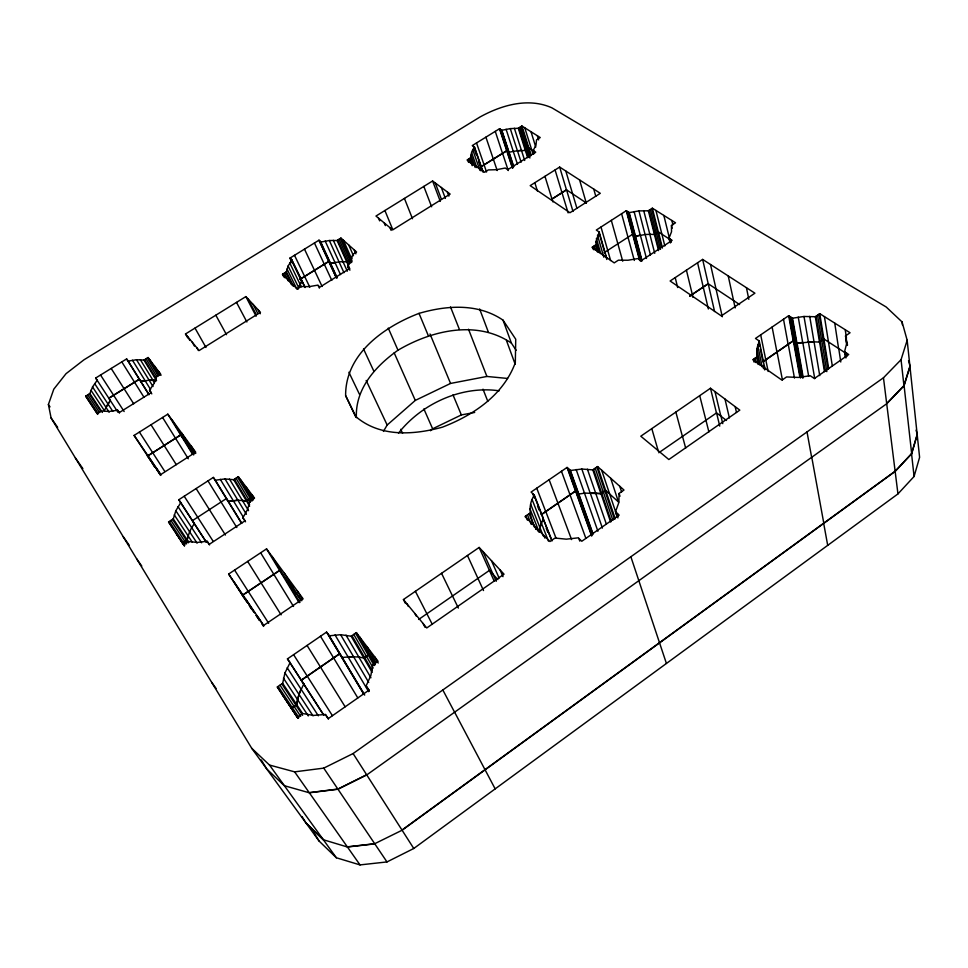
<?xml version="1.0" encoding="UTF-8"?>
<svg xmlns="http://www.w3.org/2000/svg" width="968" height="968" viewBox="0 0 968 968"><rect width="100%" height="100%" fill="white"/><g stroke="black" fill="none" stroke-linecap="round" stroke-linejoin="round"><path stroke-width="1.45" d="M536.405 529.569C530.198 519.017 527.015 506.01 534.336 495.217L531.093 492.071L567.066 467.435L570.406 470.496L592.924 533.574M845.548 335.896L846.601 343.725L844.532 351.82L848.718 354.53L814.378 378.548L810.276 375.753L798.285 377.423L786.573 376.939L781.962 380.134L752.814 359.757L757.339 356.647L756.807 348.867L759.251 341.002L755.476 338.437L788.666 315.701L792.526 318.194L803.997 316.476L815.334 316.73L819.763 313.68L850.061 332.762L845.548 335.896L846.794 344.402M473.146 164.584C469.613 158.982 470.424 152.121 474.538 147.148L472.251 145.587L499.5 128.756L501.847 130.281L513.778 166.678M516.15 350.307L511.394 343.096C476.849 319.585 431.595 330.391 397.993 350.21C375.765 365.989 355.147 388.567 356.381 417.595L345.624 395.622C345.286 354.07 383.897 326.797 419.023 313.378C446.744 305.295 478.095 303.093 503.021 320.142L515.738 339.224L515.315 362.71C503.36 395.113 473.437 415.199 442.412 427.166C413.372 435.104 379.625 437.342 355.413 416.264L345.624 395.622M302.597 713.513L282.668 683.347L284.955 672.917L290.061 662.705L287.448 658.881L326.567 632.092L329.289 635.807L340.615 634.693L351.142 636.218L356.369 632.612L377.992 661.18L372.656 664.895L370.877 675.458L366.061 686.046L369.074 691.14M598.067 251.595L595.913 241.625L599.204 232.03L596.3 230.057L626.26 210.709L629.212 212.621L642.111 260.912M539.212 532.049L539.938 527.536L543.375 518.497L534.336 495.217M293.546 286.383L286.443 271.851L288.125 265.994L291.888 259.993L289.952 258.105L318.956 240.209L320.952 242.036L329.338 240.512L337.082 240.5L340.966 238.092L356.599 252.007L352.654 254.463L351.263 260.356L347.657 266.478L348.867 269.177M188.034 535.764L187.114 539.817L182.48 542.842L183.666 544.633M168.577 521.958L184.428 545.843L168.577 521.958L173.284 518.896L175.837 510.741L180.75 502.61L178.79 499.742L213.347 477.418L215.392 480.213L224.987 478.93L233.712 479.717L238.334 476.716L254.523 498.096L249.817 501.17L247.614 509.41L242.895 517.783L245.533 521.8M914.082 476.474L919.6 457.307L907.161 340.252L902.067 321.933L886.168 306.977L551.917 107.835C528.467 97.308 501.678 105.088 480.237 116.862L83.95 359.818L66.018 373.696L53.797 389.16L48.4 404.527L51.098 417.982L251.728 748.288L266.757 768.967L284.507 785.895L336.356 857.769L360.023 864.908L386.982 861.931L413.772 848.488L897.953 493.91L914.082 476.474L911.541 453.653L917.168 434.414M347.331 846.843L374.701 843.721L402.107 830.217L895.279 471.331L911.687 453.762L917.325 434.523M886.676 403.547L903.943 385.603L909.92 366.206M911.687 453.762L904.1 385.712L910.089 366.315L908.529 360.653M903.943 385.603L901.051 359.697L907.161 340.252M541.245 522.926L539.091 531.928L529.907 508.696M149.544 390.249L151.25 392.584L119.27 412.586L117.636 410.19L109.069 411.497L101.507 410.989L97.223 413.663L85.692 396.154L89.903 393.553L92.541 386.934L97.199 380.255L95.675 378.028L126.614 358.922L128.212 361.1L136.512 359.745L143.942 360.084L148.08 357.531L160.652 374.132L156.453 376.746L154.081 383.413L149.544 390.249L151.794 393.879M297.672 289.081L302.052 281.095M297.745 289.154L301.75 280.805M189.559 531.674L187.187 539.926L182.553 542.951M763.401 368.59L764.43 365.977L763.704 365.468M300.975 689.034L297.394 699.356L296.668 704.535L291.428 708.165L297.914 718.014M617.378 517.396L615.515 511.794L618.842 502.549L619.096 493.45L623.985 490.038L597.619 466.576L592.815 469.879L581.828 469.044L570.406 470.496M104.314 410.529L110.328 400.437M670.001 242.544L668.961 238.309L671.526 231.739L671.465 225.459L675.531 222.797L652.359 208.193L648.366 210.794L638.94 210.903L629.212 212.621M189.631 531.783L191.664 527.584M303.771 684.025L298.93 694.31L296.765 704.68L291.525 708.31M398.501 433.144C421.661 403.68 461.53 385.349 499.185 390.818M383.425 431.401L387.164 425.037L415.296 400.413L450.556 383.437L486.892 376.455L507.571 378.452M534.082 153.355L533.211 150.548L535.994 145.055L536.55 139.852L540.241 137.553L521.946 126.022L518.303 128.284L510.281 128.611L501.847 130.281M105.851 407.189L110.388 400.522L108.803 398.187L139.259 379.238L140.917 381.513L145.103 380.654M482.088 169.049L480.951 170.852L481.737 168.795M191.737 527.693L194.326 523.579L192.366 520.699L226.331 498.593L228.448 501.497L237.922 500.274M911.541 453.653L895.122 471.222L401.998 830.06M904.1 385.712L886.845 403.656L366.751 774.92L337.977 789.235L309.337 792.792L284.411 785.726L269.491 765.047L251.728 748.288M269.491 765.047L294.635 771.859L323.748 768.12L353.09 753.552L883.469 377.774L901.051 359.697M430.47 430.736L432.635 428.8L461.361 414.933L474.695 412.441M418.672 619.447L489.421 570.394M658.772 452.758L716.562 412.9L719.756 426.114M363.774 657.998L368.905 654.441L375.572 663.286M581.828 469.044L590.032 492.676L600.862 493.583L605.581 490.304L597.619 466.576M369.014 654.574L363.883 658.131L358.717 656.885M584.43 493.075L600.995 493.692L605.714 490.425L615.224 518.788M808.292 341.644L819.606 342.079L823.974 339.054M366.061 686.046L369.038 690.111L328.249 718.643L325.393 714.469L313.559 715.425L302.742 713.537L297.285 717.336L277.32 687.026L282.668 683.347M529.907 513.173L524.995 516.561L549.981 541.523L554.991 538.051L566.316 539.176L578.259 537.833L581.792 541.257L619.145 515.133L615.515 511.794M541.269 514.565L575.476 490.97L567.066 467.435M762.615 361.863L793.191 340.76L788.666 315.701M301.266 680.347L339.623 653.884M541.39 514.686L575.597 491.079L591.678 536.091M763.776 361.258L793.337 340.857L799.955 377.568M403.426 599.543L479.148 547.44L504.038 574.193L426.755 627.966L403.426 599.543L405.483 603.463M710.488 388.241L640.792 436.205L668.84 459.522L739.818 410.129L710.488 388.241L716.417 412.791L726.496 420.463M243.863 597.45L242.363 595.247L279.558 570.37L301.75 600.753M689.76 296.002L708.153 283.697L739.6 304.545M242.448 595.368L279.643 570.491M689.881 296.087L708.274 283.781M228.642 574.036L266.539 548.88L303.081 598.756L263.683 625.413L228.642 574.036L242.363 595.247M702.635 259.412L670.11 280.998L721.317 315.895L754.907 293.183L702.635 259.412L714.59 311.527M252.757 500.359L251.014 498.048L246.477 501.013L237.838 500.166L228.375 501.4M654.356 234.462L658.3 231.884L669.783 239.314L670.485 242.181M251.099 498.157L246.55 501.121L242.29 500.335M604.177 252.648L632.624 234.268M596.07 244.71L591.992 247.348L614.22 262.885L618.358 260.186L628.026 260.235L638.142 258.541L641.252 260.658L672.143 240.379L668.961 238.309M586.354 202.977L566.449 189.788L551.966 198.997L544.96 176.333M147.547 456.097L180.713 435.019M134.104 435.418L167.815 414.159L195.693 452.201L160.785 474.538L134.104 435.418L150.754 460.732M559.661 167.065L530.186 185.638L569.946 212.73L600.293 193.31L559.661 167.065L566.449 189.788M346.665 261.856L350.489 259.472L352.171 260.985M534.263 151.649L528.891 148.177L525.297 150.415L518.303 128.284M350.561 259.545L346.738 261.929L342.926 261.638M510.281 128.611L517.36 150.669L525.382 150.476L528.976 148.225L521.946 126.022M300.128 279.195L328.709 261.421L330.778 263.344L334.964 262.425M480.866 166.798L506.688 150.742L509.107 152.339M108.852 398.271L139.319 379.323M300.189 279.268L328.781 261.493M480.951 166.859L506.772 150.802M283.805 276.933L282.511 274.295L286.443 271.851M470.75 157.724L467.06 160.023L484.569 172.256L488.32 169.92L496.511 169.702L505.223 168.033L507.68 169.702L535.715 152.17L533.211 150.548M185.493 333.972L245.86 296.595L260.465 312.313L199.106 350.561L185.493 333.972L187.707 337.844M432.599 180.98L375.971 216.046L392.657 229.912L450.156 194.072L432.599 180.98L440.283 201.392M294.635 771.859L309.228 792.635L337.868 789.065L366.642 774.751L353.09 753.552M509.023 152.291L513.306 151.371M330.705 263.272L339.066 261.88M635.456 236.144L645.172 234.571L650.448 254.971M140.856 381.44L149.132 380.218L156.501 380.618M814.076 341.656L797.003 343.289L792.526 318.194M793.191 340.76L797.136 343.386L802.762 342.321L808.667 376.177M242.895 517.783L245.098 520.796L209.245 544.343L207.128 541.245L197.182 542.455L188.264 541.427L183.46 544.561L175.825 532.969M578.779 494.043L584.551 493.184M513.209 151.31L521.498 150.427M342.224 657.466L353.501 656.558M374.81 843.878L347.427 847L323.36 839.752L306.033 823.066M649.891 234.353L645.063 234.498L638.94 210.903M338.981 261.808L342.999 261.711M347.875 656.619L358.825 657.018M149.072 380.134L156.441 380.533L143.942 360.084M649.782 234.28L654.477 234.534L658.409 231.957L662.451 248.05M845.645 353.078L823.828 338.969L819.46 341.982L815.334 316.73M632.515 234.196L635.565 236.216L640.368 235.2L646.479 258.468M605.448 255.092L606.827 258.359M605.581 490.304L618.612 502.102M347.657 266.478L349.787 268.438L319.876 287.145L317.806 285.137L309.143 286.637L301.242 286.516L297.236 289.008L282.511 274.295M575.476 490.97L578.9 494.152M323.469 839.909L306.13 823.224L302.101 816.653M261.251 759.94L266.853 769.136L319.15 841.119L336.356 857.769M300.431 279.498L301.157 280.224M542.866 518.001L552.135 540.87M489.312 570.261L497.891 579.59M342.333 657.599L339.514 653.751L301.169 680.201L303.867 684.158M211.689 682.367L216.094 688.478M123.19 536.659L129.18 545.141M136.609 558.754L141.776 566.05M75.359 457.924L82.873 468.621M309.337 792.792L360.023 864.908M51.098 417.982L57.669 427.372M48.4 404.527L50.021 406.863M150.79 460.853L147.487 456.001L180.641 434.934L194.423 453.798L181.476 432.805M151.54 461.954L154.916 466.891M156.501 469.226L160.7 475.385M245.376 599.664L247.723 603.112M249.333 605.472L253.652 611.824M256.109 615.43L259.593 620.524M261.953 623.997L263.586 626.393M323.748 768.12L337.868 789.065M337.977 789.235L386.982 861.931M169.315 521.474L184.948 544.984M85.692 396.154L97.768 414.389M278.155 686.445L298.906 717.603M277.32 687.026L298.096 718.159M282.063 694.225L298.011 718.232M87.798 394.859L99.498 412.489M170.925 520.433L186.534 543.943M279.994 685.187L300.685 716.356M86.358 395.755L98.083 413.384M173.284 518.896L188.845 542.431M89.903 393.553L102.414 412.465M281.833 683.916L302.621 715.34M172.546 519.38L188.119 542.903M89.25 393.964L100.926 411.606M174.252 514.843L192.245 542.153M90.956 390.273L104.254 410.432M92.541 386.934L109.118 412.174M283.442 678.144L308.284 715.933M94.634 383.582L112.784 411.327M175.837 510.741L197.048 543.096M95.675 378.028L118.023 412.344M178.015 506.639L201.586 542.794M284.955 672.917L312.979 715.836M287.169 667.751L318.339 715.812M156.477 468.222L160.446 474.332M147.184 454.597L160.627 475.288M151.601 462.038L154.807 467.266M117.636 410.19L119.451 412.961M245.763 599.144L254.657 612.901M256.278 615.394L259.509 620.403M100.539 375.027L124.134 411.533M233.917 581.756L241.988 594.243M243.597 596.748L246.828 601.733M249.333 605.593L251.74 609.32M243.27 596.639L244.904 599.168M207.128 541.245L209.536 544.972M180.435 502.162L206.341 542.128M178.79 499.742L206.305 542.201M139.404 432.079L164.778 471.428M257.996 617.064L263.659 625.836M325.393 714.469L328.43 719.055M184.222 496.245L213.166 541.293M289.65 662.1L323.893 715.328L287.448 658.881M366.751 774.92L413.772 848.488M234.595 570.079L268.656 623.271M293.594 654.67L332.411 715.679M111.187 368.457L133.693 403.801M151.008 424.758L176.309 464.676M196.117 488.55L225.423 535.038M247.651 561.416L281.107 614.849M121.811 361.899L144.026 397.34M307.074 645.45L345.14 706.773M127.957 360.761L148.745 394.109M126.614 358.922L148.963 394.762M162.576 417.462L188.3 458.784M207.975 480.89L236.833 527.548M132.447 360.217L150.56 389.487M136.512 359.745L153.017 386.522M172.026 419.906L193.661 454.948M167.815 414.159L192.584 454.258M140.36 359.709L154.505 382.723M191.192 446.054L195.742 453.472M313.644 832.178L319.15 841.119M260.646 552.788L293.51 606.452M215.077 479.777L241.71 523.144M213.347 477.418L241.54 523.313M220.268 479.305L243.355 517.214M146.023 358.813L156.925 376.709M144.595 359.685L156.296 378.851M154.311 365.747L159.768 374.737M150.016 360.084L159.345 375.451M148.08 357.531L158.958 375.427M147.438 357.93L158.328 375.826M272.032 556.382L299.947 602.483M320.493 636.254L357.809 697.916M224.987 478.93L246.417 514.323M266.539 548.88L299.124 602.653M158.655 371.494L161.003 375.354M229.476 479.063L248.534 510.668M284.398 573.262L300.612 600.099M297.152 590.661L302.512 599.555M328.866 635.226L364.706 695.036M327.922 633.955L364.125 694.467M326.567 632.092L363.968 694.48M234.425 479.245L249.562 504.497M233.712 479.717L249.623 506.24M237.608 477.188L251.91 501.182M236.023 478.216L250.361 502.198M246.344 487.291L253.059 498.617M240.814 479.995L252.757 500.093M238.334 476.716L251.014 498.048M367.55 688.079L369.05 690.62M366.521 686.687L368.784 690.499M251.946 494.696L254.185 498.484M335.025 634.923L368.663 691.66M340.615 634.693L368.723 682.452M346.012 635.129L370.938 677.757M351.142 636.218L372.16 672.409M353.756 634.415L373.2 668.041M351.953 635.649L372.208 670.558M355.546 633.181L374.192 665.536M187.586 336.525L189.813 340.409M359.685 636.992L375.294 664.157M356.369 632.612L374.979 664.98M374.543 656.631L378.21 663.044M196.94 347.935L198.428 350.525M367.054 646.721L375.874 662.136M192.233 342.188L194.459 346.084M195.004 328.091L205.978 347.488M215.828 315.193L226.5 334.686M236.507 302.391L246.888 321.981M442.824 689.978L454.5 712.037M454.621 712.194L495.168 788.884M248.111 299.015L256.302 314.745M406.996 603.887L408.363 606.5M245.86 296.595L256.109 316.233M414.945 613.579L416.313 616.192M253.096 304.388L257.875 313.584M423.04 623.428L425.061 627.361M258.154 309.82L260.198 313.777M415.393 591.303L432.309 624.396M290.037 281.809L291.332 284.459M284.471 273.073L288.355 280.998M283.116 273.908L285.064 277.864M287.012 268.959L296.668 288.754M285.826 272.238L292.445 285.584M288.125 265.994L298.386 287.109M300.044 284.168L301.338 286.855M289.759 262.981L299.971 284.096M291.888 259.993L304.714 286.528M291.586 259.69L305.053 287.569M290.92 259.049L301.084 280.151M290.255 258.408L291.525 261.045M289.952 258.105L292.493 263.381M441.541 573.31L458.36 608.073M348.891 372.244L359.418 394.206M294.502 255.298L309.808 287.206M318.121 285.451L319.392 288.125M304.484 249.139L322.114 286.48M366.17 380.448L387.164 425.037M314.443 242.992L331.806 280.405M363.532 348.928L373.721 370.925M400.74 429.296L402.567 433.24M319.96 241.117L336.586 277.247M319.271 240.487L336.513 277.949M318.956 240.209L336.211 277.659M320.638 241.746L337.263 277.889M325.2 241.08L340.506 274.585M467.447 555.487L483.516 590.553M329.338 240.512L343.967 272.698M347.984 266.793L349.194 269.491M333.319 240.306L347.282 271.185M339.03 239.29L349.871 263.441M337.699 240.124L348.553 264.264M337.082 240.5L349.17 267.349M348.722 267.458L349.932 270.157M479.148 547.44L494.273 581.284M340.966 238.092L351.771 262.255M340.361 238.467L351.178 262.63M493.208 574.496L496.233 581.308M482.959 551.53L493.087 574.375M394.157 352.8L415.296 400.413M343.374 240.233L351.699 258.964M348.71 244.989L353.465 255.721M491.441 560.654L499.137 578.138M354.119 249.804L355.897 253.846M388.253 328.091L397.993 350.21M423.875 408.919L432.635 428.8M500.069 569.922L503.009 576.662M378.536 218.175L379.662 220.873M430.01 333.972L450.556 383.437M419.023 313.378L428.316 335.678M453 394.871L461.361 414.933M384.248 222.918L385.361 225.617M384.901 210.516L392.669 229.392M390.019 227.71L391.132 230.42M525.757 516.029L527.403 520.119M527.451 514.867L531.263 524.426M537.143 528.709L538.232 531.444M535.074 526.628L536.151 529.363M404.43 198.428L412.489 218.732M529.133 513.706L534.566 527.366M450.507 306.916L459.401 329.435M483.008 389.172L487.799 401.321M543.822 535.365L544.899 538.111M530.67 504.171L543.205 535.873M532.146 499.657L548.433 541.1M533.828 494.721L551.639 540.374M532.715 493.644L534.312 497.746M537.506 505.961L539.103 510.063M546.206 528.153L547.827 532.327M468.512 329.217L486.892 376.455M545.819 511.624L555.995 538.087M536.744 488.199L545.71 511.503M423.827 186.413L431.631 206.789M479.632 308.974L488.211 331.709M435.298 182.988L441.444 199.347M549.134 479.717L571.568 539.587M441.299 187.465L445.377 198.416M447.373 192.003L448.898 196.117M506.421 340.385L515.194 364.283M578.803 538.365L579.82 541.124M503.021 320.142L511.394 343.096M561.476 471.259L585.882 538.389M578.392 493.668L592.912 534.493M569.886 470.012L578.271 493.559M568.736 468.96L592.295 534.832M567.587 467.907L591.69 535.171M468.911 158.873L470.351 162.987M467.629 159.659L468.597 162.394M576.141 469.48L597.921 531.25M470.896 155.17L475.191 167.512M470.182 158.087L472.578 164.935M471.247 162.939L472.202 165.685M590.153 492.785L602.411 528.092M471.585 152.533L476.813 167.597M474.538 147.148L483.165 171.953M474.187 146.894L481.265 167.428M481.822 168.856L482.802 171.711M473.4 146.362L476.232 154.565M478.591 161.414L480.951 168.251M472.808 149.846L479.91 170.38M587.407 469.178L606.343 524.063M476.522 142.949L486.553 172.014M600.995 493.692L610.602 522.018M592.815 469.879L600.862 493.583M603.354 492.059L612.913 520.397M595.223 468.222L603.221 491.95M593.566 469.359L611.328 521.51M604.976 490.933L614.499 519.296M485.912 137.153L497.201 170.562M596.869 467.084L604.843 490.824M617.33 513.464L618.262 516.259M616.071 512.314L617.947 517.916M630.858 556.745L666.42 663.467M601.66 470.17L617.281 516.755M610.651 478.168L618.479 501.981M502.586 153.404L508.248 170.562M495.265 131.382L502.501 153.343M500.674 129.518L513.076 167.331M619.096 493.45L620.004 496.257M499.875 128.998L512.75 168.226M499.5 128.756L512.387 167.972M619.786 486.299L621.601 491.913M501.484 130.039L513.415 166.436M506.095 129.276L517.469 164.294M517.444 150.73L521.135 162.225M514.371 128.272L524.704 160.506M518.872 127.933L528.226 157.324M525.382 150.476L527.657 157.675M534.82 182.722L537.494 191.204M528.976 148.225L531.238 155.437M521.377 126.372L530.682 155.787M520.131 127.159L529.907 158.002M524.765 127.8L533.102 154.275M533.598 150.802L534.469 153.609M552.958 201.925L552.062 199.057L566.546 189.849L573.008 211.472M531.021 131.745L535.752 147.051M537.337 135.726L538.619 139.912M555.075 169.957L568.119 212.887M576.94 208.362L565.808 171.033M592.634 246.937L593.444 249.683M594.037 246.029L595.235 250.155M595.913 241.625L599.107 252.624M595.429 245.122L597.438 252.007M597.486 235.236L603.826 257.234M651.803 428.63L658.373 451.342M579.602 179.951L586.245 202.905M596.385 238.455L600.765 253.58M599.204 232.03L605.895 255.407M598.744 231.715L605.061 253.713M605.557 255.165L606.803 259.484M601.007 227.02L610.639 260.561M593.747 189.087L595.792 196.31M611.316 220.353L622.726 261.203M621.601 213.71L634.306 260.452M682.537 436.483L685.671 448.111M675.858 412.065L682.404 436.374M916.03 430.167L916.95 433.107M633.084 234.571L640.042 260.695M626.72 211L632.975 234.498M626.26 210.709L639.594 260.392M635.105 235.914L641.663 260.61M628.752 212.319L634.996 235.841M627.736 211.665L641.046 261.384M634.088 211.556L640.259 235.127M643.72 210.637L654.743 253.313M650.363 209.499L656.328 233.179M648.984 210.383L658.784 248.752M648.366 210.794L658.543 250.615M699.707 395.658L708.903 431.946M652.359 208.193L658.3 231.884M657.804 232.368L661.471 246.985M651.742 208.604L657.683 232.296M656.449 233.252L660.491 249.333M655.929 210.443L664.859 245.969M675.216 277.61L677.673 287.544M670.546 239.338L671.235 242.157M663.842 215.428L669.324 237.838M669.457 238.636L670.497 242.859M671.465 225.459L672.155 228.267M671.852 220.474L672.869 224.697M686.421 270.181L693.015 297.358M721.003 416.276L722.757 423.633M714.977 391.592L720.857 416.179M724.984 399.058L729.388 417.91M697.577 262.776L708.358 308.986M735.148 406.633L736.479 412.453M722.297 316.778L710.512 264.506M728.226 275.953L735.172 307.933M753.515 359.273L754.132 362.189M756.625 357.131L758.138 364.44M755.076 358.196L755.984 362.589M756.807 348.867L760.11 364.96M756.698 352.8L759.106 364.5M763.849 365.565L764.732 369.945M758.658 340.603L759.844 346.459M760.437 349.387L762.808 361.088M746.449 287.726L748.821 299.342M757.666 344.923L762.143 366.86M764.43 365.977L765.022 368.893M759.251 341.002L764.284 365.88M760.691 334.868L768.168 371.494M772.125 327.039L776.929 351.989M777.062 352.086L782.41 379.855M788.255 344.354L794.474 378.077M783.511 319.234L788.121 344.269M811.765 457.247L823.816 523.337M807.022 431.934L811.607 457.126M823.659 523.216L827.7 545.359M790.59 316.947L801.552 377.375M793.929 341.256L800.536 377.968M789.271 316.088L793.784 341.159M797.136 343.386L803.162 377.193M791.921 317.806L802.847 378.258M798.237 317.093L802.629 342.224M803.997 316.476L814.729 378.597M809.72 316.342L819.751 375.62M819.606 342.079L824.446 371.664M821.796 340.567L826.817 371.651M817.549 315.205L821.65 340.47M816.024 316.246L825.111 371.192M819.763 313.68L828.717 368.675M823.284 339.526L828.051 369.147M819.073 314.152L823.139 339.441M824.409 316.596L832.286 365.747M838.748 348.613L840.781 362.008M834.743 323.118L838.603 348.528M844.532 351.82L845.366 357.482M846.625 353.175L847.036 356.006M845.185 352.243L846.02 357.906M845.233 329.725L846.48 338.219M847.097 342.466L847.508 345.298M846.468 339.756L847.29 345.419M883.469 377.774L897.953 493.91M902.067 321.933L902.382 324.812"/></g></svg>
